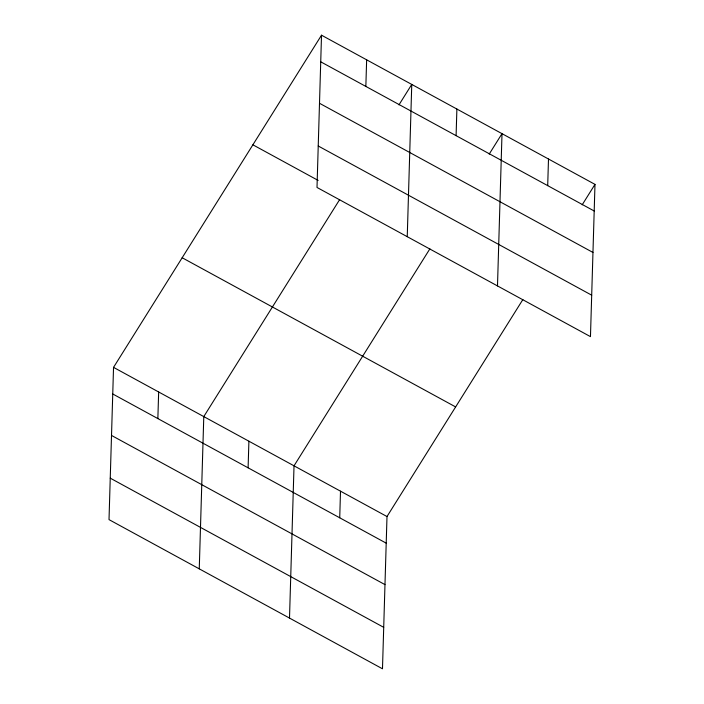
<?xml version="1.0" encoding="UTF-8"?>
<svg xmlns="http://www.w3.org/2000/svg" width="704" height="704" viewBox="0 0 704 704"><rect width="100%" height="100%" fill="white"/><g stroke="black" fill="none" stroke-linecap="round" stroke-linejoin="round"><path stroke-width="1.06" d="M321.517 35.2L317.002 187.458L590.462 336.635L594.986 184.378L321.517 35.2L113.538 367.365L109.014 519.622L382.483 668.8L386.998 516.542L522.87 299.552M157.863 418.59L158.655 391.978M199.258 568.85L203.782 416.592L339.654 199.602M248.107 467.817L248.899 441.206M289.502 618.077L294.026 465.819L429.889 248.829M339.724 517.792L340.507 491.181M365.851 86.425L366.643 59.814M407.246 236.685L411.761 84.427L398.966 104.87M456.095 135.661L456.887 109.041M497.49 285.921L502.005 133.663L489.21 154.097M547.703 185.636L548.495 159.016M582.19 204.82L594.986 184.378M320.734 61.811L594.194 210.998M319.502 103.277L592.962 252.454M318.234 145.992L591.694 295.178M252.886 144.813L318.164 180.426M182.169 257.752L455.638 406.93M113.538 367.365L386.998 516.542M112.746 393.976L386.206 543.154M111.514 435.442L384.982 584.619M110.246 478.157L383.706 627.334"/></g></svg>
